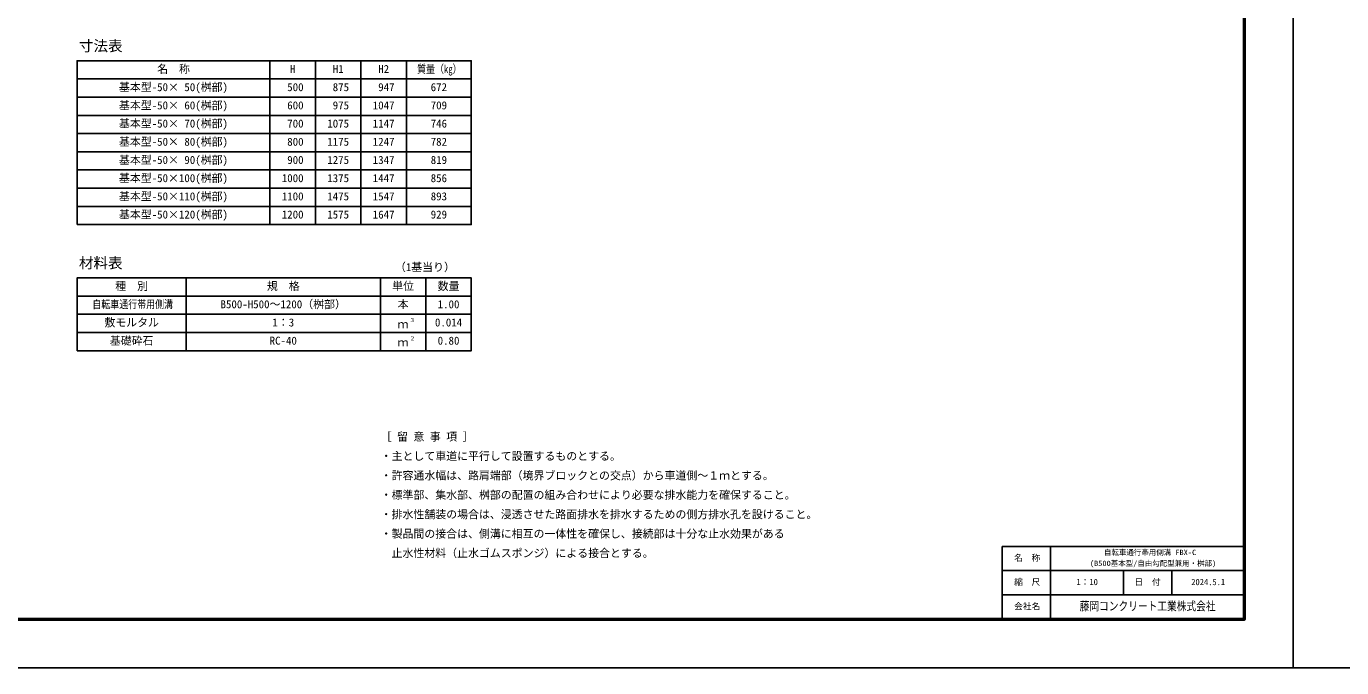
# Model space of a CAD drawing. Units: millimetres, scale not verified. Extents: x -12600 to 12600, y -5940 to 5940.
# Drawn here: x -9422 to -4000, y -5940 to -3297 of the extents above; entities that cross this region are included whole.
import ezdxf
from ezdxf.enums import TextEntityAlignment as Align

# ---------------------------------------------------------------- set-up
doc = ezdxf.new("R2010")
doc.units = ezdxf.units.MM
doc.header["$LTSCALE"] = 40
for name, color, linetype, lineweight in [('0-1_Defpoints', 5, 'Continuous', 25), ('0-3_HYO', 3, 'Continuous', 25), ('0-4_HYO2', 4, 'Continuous', 25), ('0-7_TXT', 7, 'Continuous', 25), ('0-8_WAKU', 3, 'Continuous', 25), ('0-9_WAKU-LINE', 7, 'Continuous', 25)]:
    doc.layers.add(name, color=color, linetype=linetype, lineweight=lineweight)
doc.layers.add('0-A_WAKU-TXT', color=7, linetype='Continuous')
doc.styles.add('ＭＳ ゴシック', font='')
doc.styles.get('ＭＳ ゴシック').set_extended_font_data('MS Gothic')

msp = doc.modelspace()

# ---------------------------------------------------------------- linework, layer by layer
at = {"layer": '0-1_Defpoints'}
for points in [[(-4200, -5940), (12600, -5940), (12600, 5940), (-4200, 5940)], [(-12600, -5940), (-4200, -5940), (-4200, 0), (-12600, 0)]]:
    msp.add_lwpolyline(points, close=True, dxfattribs=at)
at = {"layer": '0-3_HYO'}
for p, q in [((-8417.5, -3438.87), (-8417.5, -4113.87)), ((-8230, -3438.87), (-8230, -4113.87)), ((-8042.5, -3438.87), (-8042.5, -4113.87)), ((-7855, -3438.87), (-7855, -4113.87)), ((-9212.5, -3513.87), (-7587.5, -3513.87)), ((-8762.5, -4333.65), (-8762.5, -4633.65)), ((-7962.5, -4333.65), (-7962.5, -4633.65)), ((-7775, -4333.65), (-7775, -4633.65)), ((-9212.5, -4408.65), (-7587.5, -4408.65))]:
    msp.add_line(p, q, dxfattribs=at)
for points in [[(-9212.5, -4113.87), (-7587.5, -4113.87), (-7587.5, -3438.87), (-9212.5, -3438.87)], [(-9212.5, -4633.65), (-7587.5, -4633.65), (-7587.5, -4333.65), (-9212.5, -4333.65)]]:
    msp.add_lwpolyline(points, close=True, dxfattribs=at)
at = {"layer": '0-4_HYO2'}
for p, q in [((-9212.5, -3588.87), (-7587.5, -3588.87)), ((-9212.5, -3663.87), (-7587.5, -3663.87)), ((-9212.5, -3738.87), (-7587.5, -3738.87)), ((-9212.5, -3813.87), (-7587.5, -3813.87)), ((-9212.5, -3888.87), (-7587.5, -3888.87)), ((-9212.5, -3963.87), (-7587.5, -3963.87)), ((-9212.5, -4038.87), (-7587.5, -4038.87)), ((-9212.5, -4483.65), (-7587.5, -4483.65)), ((-9212.5, -4558.65), (-7587.5, -4558.65))]:
    msp.add_line(p, q, dxfattribs=at)
at = {"layer": '0-8_WAKU'}
for p, q in [((-5400, -5440), (-4400, -5440)), ((-5400, -5740), (-5400, -5440))]:
    msp.add_line(p, q, dxfattribs=at)
at = {"layer": '0-8_WAKU', "lineweight": 50}
msp.add_lwpolyline([(-12400, -5740), (-4400, -5740), (-4400, -200), (-12400, -200)], close=True, dxfattribs=at)
at = {"layer": '0-9_WAKU-LINE'}
for p, q in [((-5200, -5740), (-5200, -5440)), ((-5400, -5540), (-4400, -5540)), ((-4900, -5640), (-4900, -5540)), ((-4700, -5640), (-4700, -5540)), ((-5400, -5640), (-4400, -5640))]:
    msp.add_line(p, q, dxfattribs=at)

# ---------------------------------------------------------------- texts
at = {"layer": '0-7_TXT', "style": 'ＭＳ ゴシック'}
for s, height, p in [('寸法表', 43.99, (-9205, -3412.62)), ('名\u3000称', 32.99, (-8882.5, -3498.87)), ('H', 32.99, (-8335, -3498.87)), ('H1', 32.99, (-8158.75, -3498.87)), ('H2', 32.99, (-7971.25, -3498.87)), ('基本型-50× 50(桝部)', 32.99, (-9040, -3573.87)), (' 500', 32.99, (-8368.75, -3573.87)), (' 875', 32.99, (-8181.25, -3573.87)), (' 947', 32.99, (-7993.75, -3573.87)), ('672', 32.99, (-7755, -3573.87)), ('基本型-50× 60(桝部)', 32.99, (-9040, -3648.87)), (' 600', 32.99, (-8368.75, -3648.87)), (' 975', 32.99, (-8181.25, -3648.87)), ('1047', 32.99, (-7993.75, -3648.87)), ('709', 32.99, (-7755, -3648.87)), ('基本型-50× 70(桝部)', 32.99, (-9040, -3723.87)), (' 700', 32.99, (-8368.75, -3723.87)), ('1075', 32.99, (-8181.25, -3723.87)), ('1147', 32.99, (-7993.75, -3723.87)), ('746', 32.99, (-7755, -3723.87)), ('基本型-50× 80(桝部)', 32.99, (-9040, -3798.87)), (' 800', 32.99, (-8368.75, -3798.87)), ('1175', 32.99, (-8181.25, -3798.87)), ('1247', 32.99, (-7993.75, -3798.87)), ('782', 32.99, (-7755, -3798.87)), ('基本型-50× 90(桝部)', 32.99, (-9040, -3873.87)), (' 900', 32.99, (-8368.75, -3873.87)), ('1275', 32.99, (-8181.25, -3873.87)), ('1347', 32.99, (-7993.75, -3873.87)), ('819', 32.99, (-7755, -3873.87)), ('基本型-50×100(桝部)', 32.99, (-9040, -3948.87)), ('1000', 32.99, (-8368.75, -3948.87)), ('1375', 32.99, (-8181.25, -3948.87)), ('1447', 32.99, (-7993.75, -3948.87)), ('856', 32.99, (-7755, -3948.87)), ('基本型-50×110(桝部)', 32.99, (-9040, -4023.87)), ('1100', 32.99, (-8368.75, -4023.87)), ('1475', 32.99, (-8181.25, -4023.87)), ('1547', 32.99, (-7993.75, -4023.87)), ('893', 32.99, (-7755, -4023.87)), ('基本型-50×120(桝部)', 32.99, (-9040, -4098.87)), ('1200', 32.99, (-8368.75, -4098.87)), ('1575', 32.99, (-8181.25, -4098.87)), ('1647', 32.99, (-7993.75, -4098.87)), ('929', 32.99, (-7755, -4098.87)), ('材料表', 43.99, (-9205, -4307.4)), ('（1基当り）', 32.99, (-7902.5, -4315.65)), ('種\u3000別', 32.99, (-9055, -4393.65)), ('規\u3000格', 32.99, (-8430, -4393.65)), ('単位', 32.99, (-7913.75, -4393.65)), ('数量', 32.99, (-7726.25, -4393.65)), ('B500-H500～1200（桝部）', 32.99, (-8621.25, -4468.65)), ('本', 32.99, (-7891.25, -4468.65)), ('1.00', 32.99, (-7726.25, -4468.65)), ('敷モルタル', 32.99, (-9100, -4543.65)), ('３', 16.5, (-7842.09, -4520.87)), ('1：3', 32.99, (-8407.5, -4543.65)), ('ｍ', 32.99, (-7891.25, -4551.15)), ('0.014', 32.99, (-7737.5, -4543.65)), ('基礎砕石', 32.99, (-9077.5, -4618.65)), ('RC-40', 32.99, (-8418.75, -4618.65)), ('ｍ', 32.99, (-7891.25, -4626.15)), ('２', 16.5, (-7842.09, -4595.87)), ('0.80', 32.99, (-7726.25, -4618.65)), ('［ 留 意 事 項 ］', 32.99, (-7961.08, -5014.42)), ('・主として車道に平行して設置するものとする。', 32.99, (-7961.08, -5094.42)), ('・許容通水幅は、路肩端部（境界ブロックとの交点）から車道側～１ｍとする。', 32.99, (-7961.08, -5174.42)), ('・標準部、集水部、桝部の配置の組み合わせにより必要な排水能力を確保すること。', 32.99, (-7961.08, -5254.42)), ('・排水性舗装の場合は、浸透させた路面排水を排水するための側方排水孔を設けること。', 32.99, (-7961.08, -5334.42)), ('・製品間の接合は、側溝に相互の一体性を確保し、接続部は十分な止水効果がある', 32.99, (-7961.08, -5414.42)), ('\u3000止水性材料（止水ゴムスポンジ）による接合とする。', 32.99, (-7961.08, -5494.42))]:
    msp.add_text(s, height=height, dxfattribs=at).set_placement(p, align=Align.BOTTOM_LEFT)
at = {"layer": '0-7_TXT', "style": 'ＭＳ ゴシック', "width": 0.8}
for s, p in [('質量（kg）', (-7811.25, -3498.87)), ('自転車通行帯用側溝', (-9149.5, -4468.65))]:
    msp.add_text(s, height=32.99, dxfattribs=at).set_placement(p, align=Align.BOTTOM_LEFT)
at = {"layer": '0-A_WAKU-TXT', "style": 'ＭＳ ゴシック'}
for s, height, p in [('名\u3000称', 25.66, (-5350.05, -5507.5)), ('自転車通行帯用側溝 FBX-C', 21.99, (-4980, -5482.5)), (' (B500基本型/自由勾配型兼用・桝部)', 21.99, (-5055, -5527.5)), ('縮\u3000尺', 25.66, (-5350.05, -5607.5)), ('1：10', 25.66, (-5093.25, -5607.5)), ('日\u3000付', 25.66, (-4854.05, -5607.5)), ('2024.5.1', 25.66, (-4620, -5607.5)), ('会社名', 25.66, (-5350.05, -5707.5))]:
    msp.add_text(s, height=height, dxfattribs=at).set_placement(p, align=Align.BOTTOM_LEFT)
at = {"layer": '0-A_WAKU-TXT', "style": 'ＭＳ ゴシック', "width": 0.8}
msp.add_text('藤岡コンクリート工業株式会社', height=36.66, dxfattribs=at).set_placement((-5080, -5715), align=Align.BOTTOM_LEFT)

doc.saveas('drawing.dxf')
